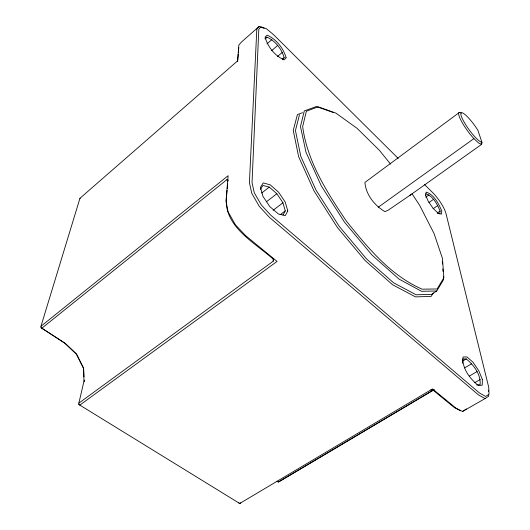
<?xml version="1.0" encoding="UTF-8"?>
<svg xmlns="http://www.w3.org/2000/svg" width="530" height="530" viewBox="0 0 530 530"><rect width="100%" height="100%" fill="white"/><g stroke="black" fill="none" stroke-linecap="round" stroke-linejoin="round"><path stroke-width="0.79" d="M84.005 376.843L83.654 368.728L76.399 354.199L64.627 343.082L41.247 327.878L40.956 326.294L228.112 175.702L226.025 201.062L228.099 211.854L235.399 224.773L245.576 235.592L277.077 261.429L79.825 405.106L78.837 404.489L78.857 403.138L273.255 261.184L273.281 258.772M462.432 363.322L462.657 359.042L466.234 358.936C473.84 365.051 480.922 374.418 480.12 384.608L476.629 384.946M273.255 261.184L273.321 259.23C254.877 242.627 222.898 226.224 226.568 196.683M226.701 195.066L227.098 190.217M227.231 188.601L227.628 183.751M227.827 181.326L227.96 179.71L226.807 179.716L41.883 328.176L40.942 327.619M237.665 61.447L238.261 54.146M238.394 52.523L238.791 47.654M425.875 193.794C433.262 196.213 437.263 204.255 440.112 211.006L439.728 213.848L437.422 213.126M425.51 195.842L426.153 192.112C434.262 194.795 438.654 203.633 441.808 211.046L441.404 214.18L438.032 213.126L432.957 208.151L428.174 201.188L425.617 195.106M78.857 403.138L84.025 381.024L83.462 367.873L76.539 354.014L65.296 343.4L41.883 328.176M299.463 114.838L295.435 130.532L300.841 156.436L316.079 190.217L339.147 226.27L366.482 258.865L393.499 282.728L416.116 294.786L431.513 294.395L436.76 291.003L443.583 279.582L443.345 276.309M40.956 326.294L79.957 198.28L237.559 60.91L238.864 45.037L241.309 42.168L259.084 26.5L264.178 28.355M282.98 215.081L285.266 210.867L282.947 202.804L276.859 193.742L269.28 187.123L262.973 185.421L260.416 189.382M433.249 292.957L431.155 296.409L415.533 296.886L392.584 284.736L365.177 260.594L337.444 227.549L314.058 190.972L298.655 156.708L293.249 130.459L297.409 114.579L302.537 112.685M259.084 26.5L256.818 29.223L249.411 182.592L251.776 193.337L259.283 206.382L269.498 217.439L478.537 394.956L485.102 398.56L488.7 396.155L488.627 394.665M282.391 59.632L284.153 57.697C281.708 48.939 275.322 40.916 266.981 37.146L265.132 38.756M265.053 38.922L266.981 37.146M266.915 43.904L271.817 39.657M271.546 50.701L277.667 45.441M277.455 56.524L282.371 52.331M282.298 59.274L284.153 57.697M261.641 193.052L269.28 187.123M266.404 201.784L276.859 193.742M273.096 210.304L282.947 202.804M280.112 214.763L285.266 210.867M459.45 112.38L364.912 182.433C365.826 194.629 374.624 205.527 384.886 211.642L388.258 210.152L409.942 195.331L481.611 144.372L481.889 142.212L477.875 130.228A18.033 3.505 54.1 0 0 462.299 112.824A18.033 3.505 54.1 0 0 466.917 126.617A18.033 3.505 54.1 0 0 481.889 142.212L481.611 144.372L478.603 143.014L473.899 138.621A19.564 3.836 54.1 0 1 460.596 119.594A19.564 3.836 54.1 0 1 461.352 113.022M378.234 207.23L473.899 138.621M425.703 197.206L428.995 194.888M428.916 202.579L433.52 199.353M433.142 208.734L437.767 205.521M437.455 212.841L440.112 211.006M78.837 404.489L239.712 503.493L432.507 388.914L455.826 408.04L462.531 411.479L466.367 408.941M462.716 361.049L466.234 358.936M464.677 367.893L471.707 363.712M433.971 389.709L278.416 482.015L277.475 481.498M434.103 389.669L279.317 481.518L278.389 482.048L277.044 481.121M469.282 376.128L477.04 371.557M474.535 382.779L480.22 379.453M240.759 502.917L239.739 503.5L238.765 502.897M462.531 411.479L485.102 398.56M436.76 291.003L421.522 291.288L398.997 279.078L371.981 255.029L344.579 222.249L321.379 186.05L306.022 152.309L300.464 126.518L304.293 110.949L316.337 106.523L333.509 112.579M430.744 390.007L432.944 390.04L454.349 407.583L460.63 410.803M226.807 179.716L228.066 180.79M398.202 158.41L273.42 34.543L266.365 28.733L260.912 26.745L258.806 29.302L252.028 182.665L254.261 192.728L261.303 204.944L270.87 215.312L479.544 393.048L485.685 396.44L489.058 394.214L488.713 387.238L446.075 213.888A18.232 4.922 54.8 0 0 432.765 192.721L424.563 184.579M390.597 164.114L379.341 150.242L357.015 128.28L335.848 113.082L318.172 106.828L306.353 111.22L302.656 126.584C307.354 161.723 326.93 192.145 346.289 220.977C367.674 247.503 390.093 275.216 422.105 289.181L437.131 288.976L443.855 277.766L442.464 258.428L434.057 233.551L419.614 205.282L412.015 193.722M79.957 198.28L80.169 198.651M442.298 261.575L442.477 264.033M442.822 268.942L443 271.4M488.408 390.193L488.481 391.683M84.144 380.089L84.21 381.706M410.882 194.603A18.808 5.386 54.1 0 1 409.942 195.331M482.34 379.487L482.247 385.158L478.424 385.542C469.964 378.837 461.849 368.343 463.021 357.028L466.95 356.928L472.965 362.189L478.828 370.821L482.34 379.487M287.79 210.933L285.312 215.571L278.455 214.021L269.836 206.62L262.9 196.252L260.462 187.262L263.264 182.929L270.194 184.818L278.535 192.118L285.226 202.082L287.79 210.933M286.107 57.77L284.179 59.897C274.845 55.862 267.71 46.826 265.093 37.087L267.213 35.159C276.375 39.319 283.391 48.144 286.107 57.77"/></g></svg>
